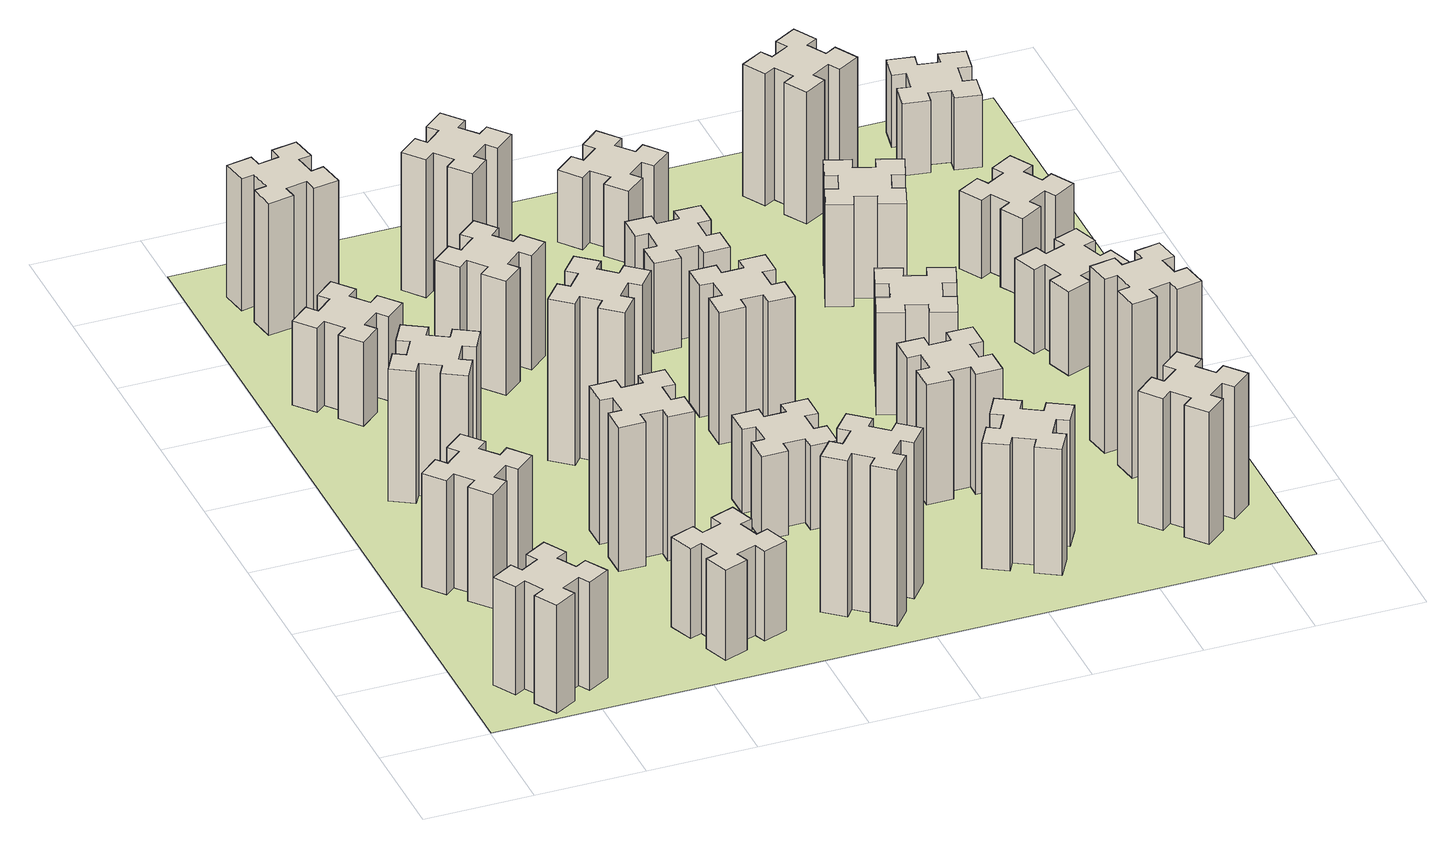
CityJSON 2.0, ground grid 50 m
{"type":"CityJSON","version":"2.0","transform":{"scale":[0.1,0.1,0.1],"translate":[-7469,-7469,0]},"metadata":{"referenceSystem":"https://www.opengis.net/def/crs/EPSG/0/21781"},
"CityObjects":{
"building1":{"type":"Building","attributes":{"class":"1000","function":"1000","usage":"1000","yearOfConstruction":2016,"roofType":"1000","measuredHeight":54,"storeysAboveGround":30,"storeysBelowGround":0},"geometry":[{"type":"Solid","lod":"1","boundaries":[[[[0,1,2,3,4,5,6,7,8,9,10,11,12,13,14,15,16,17,18,19]],[[17,16,20,21]],[[16,15,22,20]],[[15,14,23,22]],[[14,13,24,23]],[[13,12,25,24]],[[12,11,26,25]],[[11,10,27,26]],[[10,9,28,27]],[[9,8,29,28]],[[8,7,30,29]],[[7,6,31,30]],[[6,5,32,31]],[[5,4,33,32]],[[4,3,34,33]],[[3,2,35,34]],[[2,1,36,35]],[[1,0,37,36]],[[0,19,38,37]],[[19,18,39,38]],[[18,17,21,39]],[[24,25,26,27,28,29,30,31,32,33,34,35,36,37,38,39,21,20,22,23]]]]}]},
"building2":{"type":"Building","attributes":{"class":"1000","function":"1000","usage":"1000","yearOfConstruction":2016,"roofType":"1000","measuredHeight":57,"storeysAboveGround":30,"storeysBelowGround":0},"geometry":[{"type":"Solid","lod":"1","boundaries":[[[[40,41,42,43,44,45,46,47,48,49,50,51,52,53,54,55,56,57,58,59]],[[57,56,60,61]],[[56,55,62,60]],[[55,54,63,62]],[[54,53,64,63]],[[53,52,65,64]],[[52,51,66,65]],[[51,50,67,66]],[[50,49,68,67]],[[49,48,69,68]],[[48,47,70,69]],[[47,46,71,70]],[[46,45,72,71]],[[45,44,73,72]],[[44,43,74,73]],[[43,42,75,74]],[[42,41,76,75]],[[41,40,77,76]],[[40,59,78,77]],[[59,58,79,78]],[[58,57,61,79]],[[64,65,66,67,68,69,70,71,72,73,74,75,76,77,78,79,61,60,62,63]]]]}]},
"building3":{"type":"Building","attributes":{"class":"1000","function":"1000","usage":"1000","yearOfConstruction":2016,"roofType":"1000","measuredHeight":66,"storeysAboveGround":30,"storeysBelowGround":0},"geometry":[{"type":"Solid","lod":"1","boundaries":[[[[80,81,82,83,84,85,86,87,88,89,90,91,92,93,94,95,96,97,98,99]],[[97,96,100,101]],[[96,95,102,100]],[[95,94,103,102]],[[94,93,104,103]],[[93,92,105,104]],[[92,91,106,105]],[[91,90,107,106]],[[90,89,108,107]],[[89,88,109,108]],[[88,87,110,109]],[[87,86,111,110]],[[86,85,112,111]],[[85,84,113,112]],[[84,83,114,113]],[[83,82,115,114]],[[82,81,116,115]],[[81,80,117,116]],[[80,99,118,117]],[[99,98,119,118]],[[98,97,101,119]],[[104,105,106,107,108,109,110,111,112,113,114,115,116,117,118,119,101,100,102,103]]]]}]},
"building4":{"type":"Building","attributes":{"class":"1000","function":"1000","usage":"1000","yearOfConstruction":2016,"roofType":"1000","measuredHeight":42,"storeysAboveGround":30,"storeysBelowGround":0},"geometry":[{"type":"Solid","lod":"1","boundaries":[[[[120,121,122,123,124,125,126,127,128,129,130,131,132,133,134,135,136,137,138,139]],[[137,136,140,141]],[[136,135,142,140]],[[135,134,143,142]],[[134,133,144,143]],[[133,132,145,144]],[[132,131,146,145]],[[131,130,147,146]],[[130,129,148,147]],[[129,128,149,148]],[[128,127,150,149]],[[127,126,151,150]],[[126,125,152,151]],[[125,124,153,152]],[[124,123,154,153]],[[123,122,155,154]],[[122,121,156,155]],[[121,120,157,156]],[[120,139,158,157]],[[139,138,159,158]],[[138,137,141,159]],[[144,145,146,147,148,149,150,151,152,153,154,155,156,157,158,159,141,140,142,143]]]]}]},
"building5":{"type":"Building","attributes":{"class":"1000","function":"1000","usage":"1000","yearOfConstruction":2016,"roofType":"1000","measuredHeight":45,"storeysAboveGround":30,"storeysBelowGround":0},"geometry":[{"type":"Solid","lod":"1","boundaries":[[[[160,161,162,163,164,165,166,167,168,169,170,171,172,173,174,175,176,177,178,179]],[[177,176,180,181]],[[176,175,182,180]],[[175,174,183,182]],[[174,173,184,183]],[[173,172,185,184]],[[172,171,186,185]],[[171,170,187,186]],[[170,169,188,187]],[[169,168,189,188]],[[168,167,190,189]],[[167,166,191,190]],[[166,165,192,191]],[[165,164,193,192]],[[164,163,194,193]],[[163,162,195,194]],[[162,161,196,195]],[[161,160,197,196]],[[160,179,198,197]],[[179,178,199,198]],[[178,177,181,199]],[[184,185,186,187,188,189,190,191,192,193,194,195,196,197,198,199,181,180,182,183]]]]}]},
"building6":{"type":"Building","attributes":{"class":"1000","function":"1000","usage":"1000","yearOfConstruction":2016,"roofType":"1000","measuredHeight":66,"storeysAboveGround":30,"storeysBelowGround":0},"geometry":[{"type":"Solid","lod":"1","boundaries":[[[[200,201,202,203,204,205,206,207,208,209,210,211,212,213,214,215,216,217,218,219]],[[217,216,220,221]],[[216,215,222,220]],[[215,214,223,222]],[[214,213,224,223]],[[213,212,225,224]],[[212,211,226,225]],[[211,210,227,226]],[[210,209,228,227]],[[209,208,229,228]],[[208,207,230,229]],[[207,206,231,230]],[[206,205,232,231]],[[205,204,233,232]],[[204,203,234,233]],[[203,202,235,234]],[[202,201,236,235]],[[201,200,237,236]],[[200,219,238,237]],[[219,218,239,238]],[[218,217,221,239]],[[224,225,226,227,228,229,230,231,232,233,234,235,236,237,238,239,221,220,222,223]]]]}]},
"building7":{"type":"Building","attributes":{"class":"1000","function":"1000","usage":"1000","yearOfConstruction":2016,"roofType":"1000","measuredHeight":72,"storeysAboveGround":30,"storeysBelowGround":0},"geometry":[{"type":"Solid","lod":"1","boundaries":[[[[240,241,242,243,244,245,246,247,248,249,250,251,252,253,254,255,256,257,258,259]],[[257,256,260,261]],[[256,255,262,260]],[[255,254,263,262]],[[254,253,264,263]],[[253,252,265,264]],[[252,251,266,265]],[[251,250,267,266]],[[250,249,268,267]],[[249,248,269,268]],[[248,247,270,269]],[[247,246,271,270]],[[246,245,272,271]],[[245,244,273,272]],[[244,243,274,273]],[[243,242,275,274]],[[242,241,276,275]],[[241,240,277,276]],[[240,259,278,277]],[[259,258,279,278]],[[258,257,261,279]],[[264,265,266,267,268,269,270,271,272,273,274,275,276,277,278,279,261,260,262,263]]]]}]},
"building8":{"type":"Building","attributes":{"class":"1000","function":"1000","usage":"1000","yearOfConstruction":2016,"roofType":"1000","measuredHeight":81,"storeysAboveGround":30,"storeysBelowGround":0},"geometry":[{"type":"Solid","lod":"1","boundaries":[[[[280,281,282,283,284,285,286,287,288,289,290,291,292,293,294,295,296,297,298,299]],[[297,296,300,301]],[[296,295,302,300]],[[295,294,303,302]],[[294,293,304,303]],[[293,292,305,304]],[[292,291,306,305]],[[291,290,307,306]],[[290,289,308,307]],[[289,288,309,308]],[[288,287,310,309]],[[287,286,311,310]],[[286,285,312,311]],[[285,284,313,312]],[[284,283,314,313]],[[283,282,315,314]],[[282,281,316,315]],[[281,280,317,316]],[[280,299,318,317]],[[299,298,319,318]],[[298,297,301,319]],[[304,305,306,307,308,309,310,311,312,313,314,315,316,317,318,319,301,300,302,303]]]]}]},
"building9":{"type":"Building","attributes":{"class":"1000","function":"1000","usage":"1000","yearOfConstruction":2016,"roofType":"1000","measuredHeight":57,"storeysAboveGround":30,"storeysBelowGround":0},"geometry":[{"type":"Solid","lod":"1","boundaries":[[[[320,321,322,323,324,325,326,327,328,329,330,331,332,333,334,335,336,337,338,339]],[[337,336,340,341]],[[336,335,342,340]],[[335,334,343,342]],[[334,333,344,343]],[[333,332,345,344]],[[332,331,346,345]],[[331,330,347,346]],[[330,329,348,347]],[[329,328,349,348]],[[328,327,350,349]],[[327,326,351,350]],[[326,325,352,351]],[[325,324,353,352]],[[324,323,354,353]],[[323,322,355,354]],[[322,321,356,355]],[[321,320,357,356]],[[320,339,358,357]],[[339,338,359,358]],[[338,337,341,359]],[[344,345,346,347,348,349,350,351,352,353,354,355,356,357,358,359,341,340,342,343]]]]}]},
"building10":{"type":"Building","attributes":{"class":"1000","function":"1000","usage":"1000","yearOfConstruction":2016,"roofType":"1000","measuredHeight":78,"storeysAboveGround":30,"storeysBelowGround":0},"geometry":[{"type":"Solid","lod":"1","boundaries":[[[[360,361,362,363,364,365,366,367,368,369,370,371,372,373,374,375,376,377,378,379]],[[377,376,380,381]],[[376,375,382,380]],[[375,374,383,382]],[[374,373,384,383]],[[373,372,385,384]],[[372,371,386,385]],[[371,370,387,386]],[[370,369,388,387]],[[369,368,389,388]],[[368,367,390,389]],[[367,366,391,390]],[[366,365,392,391]],[[365,364,393,392]],[[364,363,394,393]],[[363,362,395,394]],[[362,361,396,395]],[[361,360,397,396]],[[360,379,398,397]],[[379,378,399,398]],[[378,377,381,399]],[[384,385,386,387,388,389,390,391,392,393,394,395,396,397,398,399,381,380,382,383]]]]}]},
"building11":{"type":"Building","attributes":{"class":"1000","function":"1000","usage":"1000","yearOfConstruction":2016,"roofType":"1000","measuredHeight":69,"storeysAboveGround":30,"storeysBelowGround":0},"geometry":[{"type":"Solid","lod":"1","boundaries":[[[[400,401,402,403,404,405,406,407,408,409,410,411,412,413,414,415,416,417,418,419]],[[417,416,420,421]],[[416,415,422,420]],[[415,414,423,422]],[[414,413,424,423]],[[413,412,425,424]],[[412,411,426,425]],[[411,410,427,426]],[[410,409,428,427]],[[409,408,429,428]],[[408,407,430,429]],[[407,406,431,430]],[[406,405,432,431]],[[405,404,433,432]],[[404,403,434,433]],[[403,402,435,434]],[[402,401,436,435]],[[401,400,437,436]],[[400,419,438,437]],[[419,418,439,438]],[[418,417,421,439]],[[424,425,426,427,428,429,430,431,432,433,434,435,436,437,438,439,421,420,422,423]]]]}]},
"building12":{"type":"Building","attributes":{"class":"1000","function":"1000","usage":"1000","yearOfConstruction":2016,"roofType":"1000","measuredHeight":42,"storeysAboveGround":30,"storeysBelowGround":0},"geometry":[{"type":"Solid","lod":"1","boundaries":[[[[440,441,442,443,444,445,446,447,448,449,450,451,452,453,454,455,456,457,458,459]],[[457,456,460,461]],[[456,455,462,460]],[[455,454,463,462]],[[454,453,464,463]],[[453,452,465,464]],[[452,451,466,465]],[[451,450,467,466]],[[450,449,468,467]],[[449,448,469,468]],[[448,447,470,469]],[[447,446,471,470]],[[446,445,472,471]],[[445,444,473,472]],[[444,443,474,473]],[[443,442,475,474]],[[442,441,476,475]],[[441,440,477,476]],[[440,459,478,477]],[[459,458,479,478]],[[458,457,461,479]],[[464,465,466,467,468,469,470,471,472,473,474,475,476,477,478,479,461,460,462,463]]]]}]},
"building13":{"type":"Building","attributes":{"class":"1000","function":"1000","usage":"1000","yearOfConstruction":2016,"roofType":"1000","measuredHeight":66,"storeysAboveGround":30,"storeysBelowGround":0},"geometry":[{"type":"Solid","lod":"1","boundaries":[[[[480,481,482,483,484,485,486,487,488,489,490,491,492,493,494,495,496,497,498,499]],[[497,496,500,501]],[[496,495,502,500]],[[495,494,503,502]],[[494,493,504,503]],[[493,492,505,504]],[[492,491,506,505]],[[491,490,507,506]],[[490,489,508,507]],[[489,488,509,508]],[[488,487,510,509]],[[487,486,511,510]],[[486,485,512,511]],[[485,484,513,512]],[[484,483,514,513]],[[483,482,515,514]],[[482,481,516,515]],[[481,480,517,516]],[[480,499,518,517]],[[499,498,519,518]],[[498,497,501,519]],[[504,505,506,507,508,509,510,511,512,513,514,515,516,517,518,519,501,500,502,503]]]]}]},
"building14":{"type":"Building","attributes":{"class":"1000","function":"1000","usage":"1000","yearOfConstruction":2016,"roofType":"1000","measuredHeight":45,"storeysAboveGround":30,"storeysBelowGround":0},"geometry":[{"type":"Solid","lod":"1","boundaries":[[[[520,521,522,523,524,525,526,527,528,529,530,531,532,533,534,535,536,537,538,539]],[[537,536,540,541]],[[536,535,542,540]],[[535,534,543,542]],[[534,533,544,543]],[[533,532,545,544]],[[532,531,546,545]],[[531,530,547,546]],[[530,529,548,547]],[[529,528,549,548]],[[528,527,550,549]],[[527,526,551,550]],[[526,525,552,551]],[[525,524,553,552]],[[524,523,554,553]],[[523,522,555,554]],[[522,521,556,555]],[[521,520,557,556]],[[520,539,558,557]],[[539,538,559,558]],[[538,537,541,559]],[[544,545,546,547,548,549,550,551,552,553,554,555,556,557,558,559,541,540,542,543]]]]}]},
"building15":{"type":"Building","attributes":{"class":"1000","function":"1000","usage":"1000","yearOfConstruction":2016,"roofType":"1000","measuredHeight":63,"storeysAboveGround":30,"storeysBelowGround":0},"geometry":[{"type":"Solid","lod":"1","boundaries":[[[[560,561,562,563,564,565,566,567,568,569,570,571,572,573,574,575,576,577,578,579]],[[577,576,580,581]],[[576,575,582,580]],[[575,574,583,582]],[[574,573,584,583]],[[573,572,585,584]],[[572,571,586,585]],[[571,570,587,586]],[[570,569,588,587]],[[569,568,589,588]],[[568,567,590,589]],[[567,566,591,590]],[[566,565,592,591]],[[565,564,593,592]],[[564,563,594,593]],[[563,562,595,594]],[[562,561,596,595]],[[561,560,597,596]],[[560,579,598,597]],[[579,578,599,598]],[[578,577,581,599]],[[584,585,586,587,588,589,590,591,592,593,594,595,596,597,598,599,581,580,582,583]]]]}]},
"building16":{"type":"Building","attributes":{"class":"1000","function":"1000","usage":"1000","yearOfConstruction":2016,"roofType":"1000","measuredHeight":60,"storeysAboveGround":30,"storeysBelowGround":0},"geometry":[{"type":"Solid","lod":"1","boundaries":[[[[600,601,602,603,604,605,606,607,608,609,610,611,612,613,614,615,616,617,618,619]],[[617,616,620,621]],[[616,615,622,620]],[[615,614,623,622]],[[614,613,624,623]],[[613,612,625,624]],[[612,611,626,625]],[[611,610,627,626]],[[610,609,628,627]],[[609,608,629,628]],[[608,607,630,629]],[[607,606,631,630]],[[606,605,632,631]],[[605,604,633,632]],[[604,603,634,633]],[[603,602,635,634]],[[602,601,636,635]],[[601,600,637,636]],[[600,619,638,637]],[[619,618,639,638]],[[618,617,621,639]],[[624,625,626,627,628,629,630,631,632,633,634,635,636,637,638,639,621,620,622,623]]]]}]},
"building17":{"type":"Building","attributes":{"class":"1000","function":"1000","usage":"1000","yearOfConstruction":2016,"roofType":"1000","measuredHeight":36,"storeysAboveGround":30,"storeysBelowGround":0},"geometry":[{"type":"Solid","lod":"1","boundaries":[[[[640,641,642,643,644,645,646,647,648,649,650,651,652,653,654,655,656,657,658,659]],[[657,656,660,661]],[[656,655,662,660]],[[655,654,663,662]],[[654,653,664,663]],[[653,652,665,664]],[[652,651,666,665]],[[651,650,667,666]],[[650,649,668,667]],[[649,648,669,668]],[[648,647,670,669]],[[647,646,671,670]],[[646,645,672,671]],[[645,644,673,672]],[[644,643,674,673]],[[643,642,675,674]],[[642,641,676,675]],[[641,640,677,676]],[[640,659,678,677]],[[659,658,679,678]],[[658,657,661,679]],[[664,665,666,667,668,669,670,671,672,673,674,675,676,677,678,679,661,660,662,663]]]]}]},
"building18":{"type":"Building","attributes":{"class":"1000","function":"1000","usage":"1000","yearOfConstruction":2016,"roofType":"1000","measuredHeight":51,"storeysAboveGround":30,"storeysBelowGround":0},"geometry":[{"type":"Solid","lod":"1","boundaries":[[[[680,681,682,683,684,685,686,687,688,689,690,691,692,693,694,695,696,697,698,699]],[[697,696,700,701]],[[696,695,702,700]],[[695,694,703,702]],[[694,693,704,703]],[[693,692,705,704]],[[692,691,706,705]],[[691,690,707,706]],[[690,689,708,707]],[[689,688,709,708]],[[688,687,710,709]],[[687,686,711,710]],[[686,685,712,711]],[[685,684,713,712]],[[684,683,714,713]],[[683,682,715,714]],[[682,681,716,715]],[[681,680,717,716]],[[680,699,718,717]],[[699,698,719,718]],[[698,697,701,719]],[[704,705,706,707,708,709,710,711,712,713,714,715,716,717,718,719,701,700,702,703]]]]}]},
"building19":{"type":"Building","attributes":{"class":"1000","function":"1000","usage":"1000","yearOfConstruction":2016,"roofType":"1000","measuredHeight":51,"storeysAboveGround":30,"storeysBelowGround":0},"geometry":[{"type":"Solid","lod":"1","boundaries":[[[[720,721,722,723,724,725,726,727,728,729,730,731,732,733,734,735,736,737,738,739]],[[737,736,740,741]],[[736,735,742,740]],[[735,734,743,742]],[[734,733,744,743]],[[733,732,745,744]],[[732,731,746,745]],[[731,730,747,746]],[[730,729,748,747]],[[729,728,749,748]],[[728,727,750,749]],[[727,726,751,750]],[[726,725,752,751]],[[725,724,753,752]],[[724,723,754,753]],[[723,722,755,754]],[[722,721,756,755]],[[721,720,757,756]],[[720,739,758,757]],[[739,738,759,758]],[[738,737,741,759]],[[744,745,746,747,748,749,750,751,752,753,754,755,756,757,758,759,741,740,742,743]]]]}]},
"building20":{"type":"Building","attributes":{"class":"1000","function":"1000","usage":"1000","yearOfConstruction":2016,"roofType":"1000","measuredHeight":66,"storeysAboveGround":30,"storeysBelowGround":0},"geometry":[{"type":"Solid","lod":"1","boundaries":[[[[760,761,762,763,764,765,766,767,768,769,770,771,772,773,774,775,776,777,778,779]],[[777,776,780,781]],[[776,775,782,780]],[[775,774,783,782]],[[774,773,784,783]],[[773,772,785,784]],[[772,771,786,785]],[[771,770,787,786]],[[770,769,788,787]],[[769,768,789,788]],[[768,767,790,789]],[[767,766,791,790]],[[766,765,792,791]],[[765,764,793,792]],[[764,763,794,793]],[[763,762,795,794]],[[762,761,796,795]],[[761,760,797,796]],[[760,779,798,797]],[[779,778,799,798]],[[778,777,781,799]],[[784,785,786,787,788,789,790,791,792,793,794,795,796,797,798,799,781,780,782,783]]]]}]},
"building21":{"type":"Building","attributes":{"class":"1000","function":"1000","usage":"1000","yearOfConstruction":2016,"roofType":"1000","measuredHeight":87,"storeysAboveGround":30,"storeysBelowGround":0},"geometry":[{"type":"Solid","lod":"1","boundaries":[[[[800,801,802,803,804,805,806,807,808,809,810,811,812,813,814,815,816,817,818,819]],[[817,816,820,821]],[[816,815,822,820]],[[815,814,823,822]],[[814,813,824,823]],[[813,812,825,824]],[[812,811,826,825]],[[811,810,827,826]],[[810,809,828,827]],[[809,808,829,828]],[[808,807,830,829]],[[807,806,831,830]],[[806,805,832,831]],[[805,804,833,832]],[[804,803,834,833]],[[803,802,835,834]],[[802,801,836,835]],[[801,800,837,836]],[[800,819,838,837]],[[819,818,839,838]],[[818,817,821,839]],[[824,825,826,827,828,829,830,831,832,833,834,835,836,837,838,839,821,820,822,823]]]]}]},
"building22":{"type":"Building","attributes":{"class":"1000","function":"1000","usage":"1000","yearOfConstruction":2016,"roofType":"1000","measuredHeight":66,"storeysAboveGround":30,"storeysBelowGround":0},"geometry":[{"type":"Solid","lod":"1","boundaries":[[[[840,841,842,843,844,845,846,847,848,849,850,851,852,853,854,855,856,857,858,859]],[[857,856,860,861]],[[856,855,862,860]],[[855,854,863,862]],[[854,853,864,863]],[[853,852,865,864]],[[852,851,866,865]],[[851,850,867,866]],[[850,849,868,867]],[[849,848,869,868]],[[848,847,870,869]],[[847,846,871,870]],[[846,845,872,871]],[[845,844,873,872]],[[844,843,874,873]],[[843,842,875,874]],[[842,841,876,875]],[[841,840,877,876]],[[840,859,878,877]],[[859,858,879,878]],[[858,857,861,879]],[[864,865,866,867,868,869,870,871,872,873,874,875,876,877,878,879,861,860,862,863]]]]}]},
"building23":{"type":"Building","attributes":{"class":"1000","function":"1000","usage":"1000","yearOfConstruction":2016,"roofType":"1000","measuredHeight":42,"storeysAboveGround":30,"storeysBelowGround":0},"geometry":[{"type":"Solid","lod":"1","boundaries":[[[[880,881,882,883,884,885,886,887,888,889,890,891,892,893,894,895,896,897,898,899]],[[897,896,900,901]],[[896,895,902,900]],[[895,894,903,902]],[[894,893,904,903]],[[893,892,905,904]],[[892,891,906,905]],[[891,890,907,906]],[[890,889,908,907]],[[889,888,909,908]],[[888,887,910,909]],[[887,886,911,910]],[[886,885,912,911]],[[885,884,913,912]],[[884,883,914,913]],[[883,882,915,914]],[[882,881,916,915]],[[881,880,917,916]],[[880,899,918,917]],[[899,898,919,918]],[[898,897,901,919]],[[904,905,906,907,908,909,910,911,912,913,914,915,916,917,918,919,901,900,902,903]]]]}]},
"building24":{"type":"Building","attributes":{"class":"1000","function":"1000","usage":"1000","yearOfConstruction":2016,"roofType":"1000","measuredHeight":39,"storeysAboveGround":30,"storeysBelowGround":0},"geometry":[{"type":"Solid","lod":"1","boundaries":[[[[920,921,922,923,924,925,926,927,928,929,930,931,932,933,934,935,936,937,938,939]],[[937,936,940,941]],[[936,935,942,940]],[[935,934,943,942]],[[934,933,944,943]],[[933,932,945,944]],[[932,931,946,945]],[[931,930,947,946]],[[930,929,948,947]],[[929,928,949,948]],[[928,927,950,949]],[[927,926,951,950]],[[926,925,952,951]],[[925,924,953,952]],[[924,923,954,953]],[[923,922,955,954]],[[922,921,956,955]],[[921,920,957,956]],[[920,939,958,957]],[[939,938,959,958]],[[938,937,941,959]],[[944,945,946,947,948,949,950,951,952,953,954,955,956,957,958,959,941,940,942,943]]]]}]},
"building25":{"type":"Building","attributes":{"class":"1000","function":"1000","usage":"1000","yearOfConstruction":2016,"roofType":"1000","measuredHeight":36,"storeysAboveGround":30,"storeysBelowGround":0},"geometry":[{"type":"Solid","lod":"1","boundaries":[[[[960,961,962,963,964,965,966,967,968,969,970,971,972,973,974,975,976,977,978,979]],[[977,976,980,981]],[[976,975,982,980]],[[975,974,983,982]],[[974,973,984,983]],[[973,972,985,984]],[[972,971,986,985]],[[971,970,987,986]],[[970,969,988,987]],[[969,968,989,988]],[[968,967,990,989]],[[967,966,991,990]],[[966,965,992,991]],[[965,964,993,992]],[[964,963,994,993]],[[963,962,995,994]],[[962,961,996,995]],[[961,960,997,996]],[[960,979,998,997]],[[979,978,999,998]],[[978,977,981,999]],[[984,985,986,987,988,989,990,991,992,993,994,995,996,997,998,999,981,980,982,983]]]]}]},
"landuse1":{"type":"LandUse","attributes":{"name":"plot1","function":"1010"},"geometry":[{"type":"MultiSurface","lod":"1","boundaries":[[[1000,1001,1002,1003]]]}]}
},
"vertices":[
[387,155,0],[474,205,0],[504,153,0],[608,213,0],[548,317,0],[496,287,0],[446,374,0],[498,404,0],[438,508,0],[334,448,0],[364,396,0],[277,346,0],[247,398,0],[143,338,0],[203,234,0],[255,264,0],[305,177,0],[253,147,0],[313,43,0],[417,103,0],[305,177,540],[253,147,540],[255,264,540],[203,234,540],[143,338,540],[247,398,540],[277,346,540],[364,396,540],[334,448,540],[438,508,540],[498,404,540],[446,374,540],[496,287,540],[548,317,540],[608,213,540],[504,153,540],[474,205,540],[387,155,540],[417,103,540],[313,43,540],
[492,1148,0],[427,1224,0],[473,1263,0],[396,1355,0],[304,1278,0],[343,1232,0],[266,1167,0],[228,1213,0],[136,1136,0],[213,1044,0],[259,1083,0],[323,1006,0],[277,968,0],[354,876,0],[446,953,0],[408,999,0],[484,1063,0],[523,1017,0],[615,1094,0],[538,1186,0],[484,1063,570],[523,1017,570],[408,999,570],[446,953,570],[354,876,570],[277,968,570],[323,1006,570],[259,1083,570],[213,1044,570],[136,1136,570],[228,1213,570],[266,1167,570],[343,1232,570],[304,1278,570],[396,1355,570],[473,1263,570],[427,1224,570],[492,1148,570],[538,1186,570],[615,1094,570],
[377,1785,0],[464,1735,0],[434,1683,0],[538,1623,0],[598,1727,0],[546,1757,0],[596,1844,0],[648,1814,0],[708,1918,0],[604,1978,0],[574,1926,0],[487,1976,0],[517,2028,0],[413,2088,0],[353,1984,0],[405,1954,0],[355,1867,0],[303,1897,0],[243,1793,0],[347,1733,0],[355,1867,660],[303,1897,660],[405,1954,660],[353,1984,660],[413,2088,660],[517,2028,660],[487,1976,660],[574,1926,660],[604,1978,660],[708,1918,660],[648,1814,660],[596,1844,660],[546,1757,660],[598,1727,660],[538,1623,660],[434,1683,660],[464,1735,660],[377,1785,660],[347,1733,660],[243,1793,660],
[492,2628,0],[427,2704,0],[473,2743,0],[396,2835,0],[304,2758,0],[343,2712,0],[266,2647,0],[228,2693,0],[136,2616,0],[213,2524,0],[259,2563,0],[323,2486,0],[277,2448,0],[354,2356,0],[446,2433,0],[408,2479,0],[484,2543,0],[523,2497,0],[615,2574,0],[538,2666,0],[484,2543,420],[523,2497,420],[408,2479,420],[446,2433,420],[354,2356,420],[277,2448,420],[323,2486,420],[259,2563,420],[213,2524,420],[136,2616,420],[228,2693,420],[266,2647,420],[343,2712,420],[304,2758,420],[396,2835,420],[473,2743,420],[427,2704,420],[492,2628,420],[538,2666,420],[615,2574,420],
[1225,496,0],[1131,462,0],[1110,518,0],[997,477,0],[1039,364,0],[1095,385,0],[1129,291,0],[1073,270,0],[1114,157,0],[1227,199,0],[1206,255,0],[1300,289,0],[1320,233,0],[1433,274,0],[1392,387,0],[1336,366,0],[1302,460,0],[1358,480,0],[1317,593,0],[1204,552,0],[1302,460,450],[1358,480,450],[1336,366,450],[1392,387,450],[1433,274,450],[1320,233,450],[1300,289,450],[1206,255,450],[1227,199,450],[1114,157,450],[1073,270,450],[1129,291,450],[1095,385,450],[1039,364,450],[997,477,450],[1110,518,450],[1131,462,450],[1225,496,450],[1204,552,450],[1317,593,450],
[405,3452,0],[307,3435,0],[297,3494,0],[178,3473,0],[199,3355,0],[258,3365,0],[276,3267,0],[217,3257,0],[237,3138,0],[356,3159,0],[345,3218,0],[444,3236,0],[454,3177,0],[572,3197,0],[551,3316,0],[492,3305,0],[475,3404,0],[534,3414,0],[513,3532,0],[395,3511,0],[475,3404,660],[534,3414,660],[492,3305,660],[551,3316,660],[572,3197,660],[454,3177,660],[444,3236,660],[345,3218,660],[356,3159,660],[237,3138,660],[217,3257,660],[276,3267,660],[258,3365,660],[199,3355,660],[178,3473,660],[297,3494,660],[307,3435,660],[405,3452,660],[395,3511,660],[513,3532,660],
[1005,1165,0],[1005,1065,0],[945,1065,0],[945,945,0],[1065,945,0],[1065,1005,0],[1165,1005,0],[1165,945,0],[1285,945,0],[1285,1065,0],[1225,1065,0],[1225,1165,0],[1285,1165,0],[1285,1285,0],[1165,1285,0],[1165,1225,0],[1065,1225,0],[1065,1285,0],[945,1285,0],[945,1165,0],[1065,1225,720],[1065,1285,720],[1165,1225,720],[1165,1285,720],[1285,1285,720],[1285,1165,720],[1225,1165,720],[1225,1065,720],[1285,1065,720],[1285,945,720],[1165,945,720],[1165,1005,720],[1065,1005,720],[1065,945,720],[945,945,720],[945,1065,720],[1005,1065,720],[1005,1165,720],[945,1165,720],[945,1285,720],
[1324,1907,0],[1248,1972,0],[1286,2018,0],[1194,2095,0],[1117,2003,0],[1163,1964,0],[1099,1888,0],[1053,1926,0],[976,1834,0],[1068,1757,0],[1106,1803,0],[1183,1739,0],[1144,1693,0],[1236,1616,0],[1313,1708,0],[1267,1746,0],[1332,1823,0],[1378,1784,0],[1455,1876,0],[1363,1953,0],[1332,1823,810],[1378,1784,810],[1267,1746,810],[1313,1708,810],[1236,1616,810],[1144,1693,810],[1183,1739,810],[1106,1803,810],[1068,1757,810],[976,1834,810],[1053,1926,810],[1099,1888,810],[1163,1964,810],[1117,2003,810],[1194,2095,810],[1286,2018,810],[1248,1972,810],[1324,1907,810],[1363,1953,810],[1455,1876,810],
[899,2563,0],[963,2486,0],[917,2448,0],[994,2356,0],[1086,2433,0],[1048,2479,0],[1124,2543,0],[1163,2497,0],[1255,2574,0],[1178,2666,0],[1132,2628,0],[1067,2704,0],[1113,2743,0],[1036,2835,0],[944,2758,0],[983,2712,0],[906,2647,0],[868,2693,0],[776,2616,0],[853,2524,0],[906,2647,570],[868,2693,570],[983,2712,570],[944,2758,570],[1036,2835,570],[1113,2743,570],[1067,2704,570],[1132,2628,570],[1178,2666,570],[1255,2574,570],[1163,2497,570],[1124,2543,570],[1048,2479,570],[1086,2433,570],[994,2356,570],[917,2448,570],[963,2486,570],[899,2563,570],[853,2524,570],[776,2616,570],
[1907,266,0],[1972,343,0],[2018,304,0],[2095,396,0],[2003,473,0],[1964,427,0],[1888,492,0],[1926,538,0],[1834,615,0],[1757,523,0],[1803,484,0],[1739,408,0],[1693,446,0],[1616,354,0],[1708,277,0],[1746,323,0],[1823,259,0],[1784,213,0],[1876,136,0],[1953,228,0],[1823,259,780],[1784,213,780],[1746,323,780],[1708,277,780],[1616,354,780],[1693,446,780],[1739,408,780],[1803,484,780],[1757,523,780],[1834,615,780],[1926,538,780],[1888,492,780],[1964,427,780],[2003,473,780],[2095,396,780],[2018,304,780],[1972,343,780],[1907,266,780],[1953,228,780],[1876,136,780],
[1148,3119,0],[1224,3183,0],[1263,3137,0],[1355,3214,0],[1278,3306,0],[1232,3268,0],[1167,3344,0],[1213,3383,0],[1136,3475,0],[1044,3398,0],[1083,3352,0],[1006,3287,0],[968,3333,0],[876,3256,0],[953,3164,0],[999,3203,0],[1063,3126,0],[1017,3088,0],[1094,2996,0],[1186,3073,0],[1063,3126,690],[1017,3088,690],[999,3203,690],[953,3164,690],[876,3256,690],[968,3333,690],[1006,3287,690],[1083,3352,690],[1044,3398,690],[1136,3475,690],[1213,3383,690],[1167,3344,690],[1232,3268,690],[1278,3306,690],[1355,3214,690],[1263,3137,690],[1224,3183,690],[1148,3119,690],[1186,3073,690],[1094,2996,690],
[1645,1165,0],[1645,1065,0],[1585,1065,0],[1585,945,0],[1705,945,0],[1705,1005,0],[1805,1005,0],[1805,945,0],[1925,945,0],[1925,1065,0],[1865,1065,0],[1865,1165,0],[1925,1165,0],[1925,1285,0],[1805,1285,0],[1805,1225,0],[1705,1225,0],[1705,1285,0],[1585,1285,0],[1585,1165,0],[1705,1225,420],[1705,1285,420],[1805,1225,420],[1805,1285,420],[1925,1285,420],[1925,1165,420],[1865,1165,420],[1865,1065,420],[1925,1065,420],[1925,945,420],[1805,945,420],[1805,1005,420],[1705,1005,420],[1705,945,420],[1585,945,420],[1585,1065,420],[1645,1065,420],[1645,1165,420],[1585,1165,420],[1585,1285,420],
[1805,1745,0],[1905,1745,0],[1905,1685,0],[2025,1685,0],[2025,1805,0],[1965,1805,0],[1965,1905,0],[2025,1905,0],[2025,2025,0],[1905,2025,0],[1905,1965,0],[1805,1965,0],[1805,2025,0],[1685,2025,0],[1685,1905,0],[1745,1905,0],[1745,1805,0],[1685,1805,0],[1685,1685,0],[1805,1685,0],[1745,1805,660],[1685,1805,660],[1745,1905,660],[1685,1905,660],[1685,2025,660],[1805,2025,660],[1805,1965,660],[1905,1965,660],[1905,2025,660],[2025,2025,660],[2025,1905,660],[1965,1905,660],[1965,1805,660],[2025,1805,660],[2025,1685,660],[1905,1685,660],[1905,1745,660],[1805,1745,660],[1805,1685,660],[1685,1685,660],
[1805,2485,0],[1905,2485,0],[1905,2425,0],[2025,2425,0],[2025,2545,0],[1965,2545,0],[1965,2645,0],[2025,2645,0],[2025,2765,0],[1905,2765,0],[1905,2705,0],[1805,2705,0],[1805,2765,0],[1685,2765,0],[1685,2645,0],[1745,2645,0],[1745,2545,0],[1685,2545,0],[1685,2425,0],[1805,2425,0],[1745,2545,450],[1685,2545,450],[1745,2645,450],[1685,2645,450],[1685,2765,450],[1805,2765,450],[1805,2705,450],[1905,2705,450],[1905,2765,450],[2025,2765,450],[2025,2645,450],[1965,2645,450],[1965,2545,450],[2025,2545,450],[2025,2425,450],[1905,2425,450],[1905,2485,450],[1805,2485,450],[1805,2425,450],[1685,2425,450],
[2497,405,0],[2584,355,0],[2554,303,0],[2658,243,0],[2718,347,0],[2666,377,0],[2716,464,0],[2768,434,0],[2828,538,0],[2724,598,0],[2694,546,0],[2607,596,0],[2637,648,0],[2533,708,0],[2473,604,0],[2525,574,0],[2475,487,0],[2423,517,0],[2363,413,0],[2467,353,0],[2475,487,630],[2423,517,630],[2525,574,630],[2473,604,630],[2533,708,630],[2637,648,630],[2607,596,630],[2694,546,630],[2724,598,630],[2828,538,630],[2768,434,630],[2716,464,630],[2666,377,630],[2718,347,630],[2658,243,630],[2554,303,630],[2584,355,630],[2497,405,630],[2467,353,630],[2363,413,630],
[2385,1165,0],[2385,1065,0],[2325,1065,0],[2325,945,0],[2445,945,0],[2445,1005,0],[2545,1005,0],[2545,945,0],[2665,945,0],[2665,1065,0],[2605,1065,0],[2605,1165,0],[2665,1165,0],[2665,1285,0],[2545,1285,0],[2545,1225,0],[2445,1225,0],[2445,1285,0],[2325,1285,0],[2325,1165,0],[2445,1225,600],[2445,1285,600],[2545,1225,600],[2545,1285,600],[2665,1285,600],[2665,1165,600],[2605,1165,600],[2605,1065,600],[2665,1065,600],[2665,945,600],[2545,945,600],[2545,1005,600],[2445,1005,600],[2445,945,600],[2325,945,600],[2325,1065,600],[2385,1065,600],[2385,1165,600],[2325,1165,600],[2325,1285,600],
[1823,3452,0],[1746,3387,0],[1708,3433,0],[1616,3356,0],[1693,3264,0],[1739,3303,0],[1803,3226,0],[1757,3188,0],[1834,3096,0],[1926,3173,0],[1888,3219,0],[1964,3283,0],[2003,3237,0],[2095,3314,0],[2018,3406,0],[1972,3368,0],[1907,3444,0],[1953,3483,0],[1876,3575,0],[1784,3498,0],[1907,3444,360],[1953,3483,360],[1972,3368,360],[2018,3406,360],[2095,3314,360],[2003,3237,360],[1964,3283,360],[1888,3219,360],[1926,3173,360],[1834,3096,360],[1757,3188,360],[1803,3226,360],[1739,3303,360],[1693,3264,360],[1616,3356,360],[1708,3433,360],[1746,3387,360],[1823,3452,360],[1784,3498,360],[1876,3575,360],
[2509,1840,0],[2475,1746,0],[2419,1767,0],[2377,1654,0],[2490,1613,0],[2511,1669,0],[2605,1635,0],[2584,1579,0],[2697,1537,0],[2738,1650,0],[2682,1671,0],[2716,1765,0],[2772,1744,0],[2813,1857,0],[2700,1898,0],[2680,1842,0],[2586,1876,0],[2607,1932,0],[2494,1973,0],[2453,1860,0],[2586,1876,510],[2607,1932,510],[2680,1842,510],[2700,1898,510],[2813,1857,510],[2772,1744,510],[2716,1765,510],[2682,1671,510],[2738,1650,510],[2697,1537,510],[2584,1579,510],[2605,1635,510],[2511,1669,510],[2490,1613,510],[2377,1654,510],[2419,1767,510],[2475,1746,510],[2509,1840,510],[2453,1860,510],[2494,1973,510],
[2611,2509,0],[2705,2475,0],[2684,2419,0],[2797,2377,0],[2838,2490,0],[2782,2511,0],[2816,2605,0],[2872,2584,0],[2913,2697,0],[2800,2738,0],[2780,2682,0],[2686,2716,0],[2707,2772,0],[2594,2813,0],[2553,2700,0],[2609,2680,0],[2575,2586,0],[2519,2607,0],[2477,2494,0],[2590,2453,0],[2575,2586,510],[2519,2607,510],[2609,2680,510],[2553,2700,510],[2594,2813,510],[2707,2772,510],[2686,2716,510],[2780,2682,510],[2800,2738,510],[2913,2697,510],[2872,2584,510],[2816,2605,510],[2782,2511,510],[2838,2490,510],[2797,2377,510],[2684,2419,510],[2705,2475,510],[2611,2509,510],[2590,2453,510],[2477,2494,510],
[3368,359,0],[3444,423,0],[3483,377,0],[3575,454,0],[3498,546,0],[3452,508,0],[3387,584,0],[3433,623,0],[3356,715,0],[3264,638,0],[3303,592,0],[3226,527,0],[3188,573,0],[3096,496,0],[3173,404,0],[3219,443,0],[3283,366,0],[3237,328,0],[3314,236,0],[3406,313,0],[3283,366,660],[3237,328,660],[3219,443,660],[3173,404,660],[3096,496,660],[3188,573,660],[3226,527,660],[3303,592,660],[3264,638,660],[3356,715,660],[3433,623,660],[3387,584,660],[3452,508,660],[3498,546,660],[3575,454,660],[3483,377,660],[3444,423,660],[3368,359,660],[3406,313,660],[3314,236,660],
[3452,985,0],[3435,1084,0],[3494,1094,0],[3473,1212,0],[3355,1191,0],[3365,1132,0],[3267,1115,0],[3257,1174,0],[3138,1153,0],[3159,1035,0],[3218,1045,0],[3236,947,0],[3177,937,0],[3197,818,0],[3316,839,0],[3305,898,0],[3404,916,0],[3414,857,0],[3532,877,0],[3511,996,0],[3404,916,870],[3414,857,870],[3305,898,870],[3316,839,870],[3197,818,870],[3177,937,870],[3236,947,870],[3218,1045,870],[3159,1035,870],[3138,1153,870],[3257,1174,870],[3267,1115,870],[3365,1132,870],[3355,1191,870],[3473,1212,870],[3494,1094,870],[3435,1084,870],[3452,985,870],[3511,996,870],[3532,877,870],
[2575,3324,0],[2625,3237,0],[2573,3207,0],[2633,3103,0],[2737,3163,0],[2707,3215,0],[2794,3265,0],[2824,3213,0],[2928,3273,0],[2868,3377,0],[2816,3347,0],[2766,3434,0],[2818,3464,0],[2758,3568,0],[2654,3508,0],[2684,3456,0],[2597,3406,0],[2567,3458,0],[2463,3398,0],[2523,3294,0],[2597,3406,660],[2567,3458,660],[2684,3456,660],[2654,3508,660],[2758,3568,660],[2818,3464,660],[2766,3434,660],[2816,3347,660],[2868,3377,660],[2928,3273,660],[2824,3213,660],[2794,3265,660],[2707,3215,660],[2737,3163,660],[2633,3103,660],[2573,3207,660],[2625,3237,660],[2575,3324,660],[2523,3294,660],[2463,3398,660],
[3345,1976,0],[3251,1942,0],[3230,1998,0],[3117,1957,0],[3159,1844,0],[3215,1865,0],[3249,1771,0],[3193,1750,0],[3234,1637,0],[3347,1679,0],[3326,1735,0],[3420,1769,0],[3440,1713,0],[3553,1754,0],[3512,1867,0],[3456,1846,0],[3422,1940,0],[3478,1960,0],[3437,2073,0],[3324,2032,0],[3422,1940,420],[3478,1960,420],[3456,1846,420],[3512,1867,420],[3553,1754,420],[3440,1713,420],[3420,1769,420],[3326,1735,420],[3347,1679,420],[3234,1637,420],[3193,1750,420],[3249,1771,420],[3215,1865,420],[3159,1844,420],[3117,1957,420],[3230,1998,420],[3251,1942,420],[3345,1976,420],[3324,2032,420],[3437,2073,420],
[3347,2375,0],[3434,2425,0],[3464,2373,0],[3568,2433,0],[3508,2537,0],[3456,2507,0],[3406,2594,0],[3458,2624,0],[3398,2728,0],[3294,2668,0],[3324,2616,0],[3237,2566,0],[3207,2618,0],[3103,2558,0],[3163,2454,0],[3215,2484,0],[3265,2397,0],[3213,2367,0],[3273,2263,0],[3377,2323,0],[3265,2397,390],[3213,2367,390],[3215,2484,390],[3163,2454,390],[3103,2558,390],[3207,2618,390],[3237,2566,390],[3324,2616,390],[3294,2668,390],[3398,2728,390],[3458,2624,390],[3406,2594,390],[3456,2507,390],[3508,2537,390],[3568,2433,390],[3464,2373,390],[3434,2425,390],[3347,2375,390],[3377,2323,390],[3273,2263,390],
[3404,3535,0],[3305,3552,0],[3316,3611,0],[3197,3632,0],[3177,3514,0],[3236,3504,0],[3218,3405,0],[3159,3416,0],[3138,3297,0],[3257,3277,0],[3267,3336,0],[3365,3318,0],[3355,3259,0],[3473,3238,0],[3494,3357,0],[3435,3367,0],[3452,3465,0],[3511,3455,0],[3532,3573,0],[3414,3594,0],[3452,3465,360],[3511,3455,360],[3435,3367,360],[3494,3357,360],[3473,3238,360],[3355,3259,360],[3365,3318,360],[3267,3336,360],[3257,3277,360],[3138,3297,360],[3159,3416,360],[3218,3405,360],[3236,3504,360],[3177,3514,360],[3197,3632,360],[3316,3611,360],[3305,3552,360],[3404,3535,360],[3414,3594,360],[3532,3573,360],
[5,3705,0],[3705,3705,0],[3705,5,0],[5,5,0]
]}
